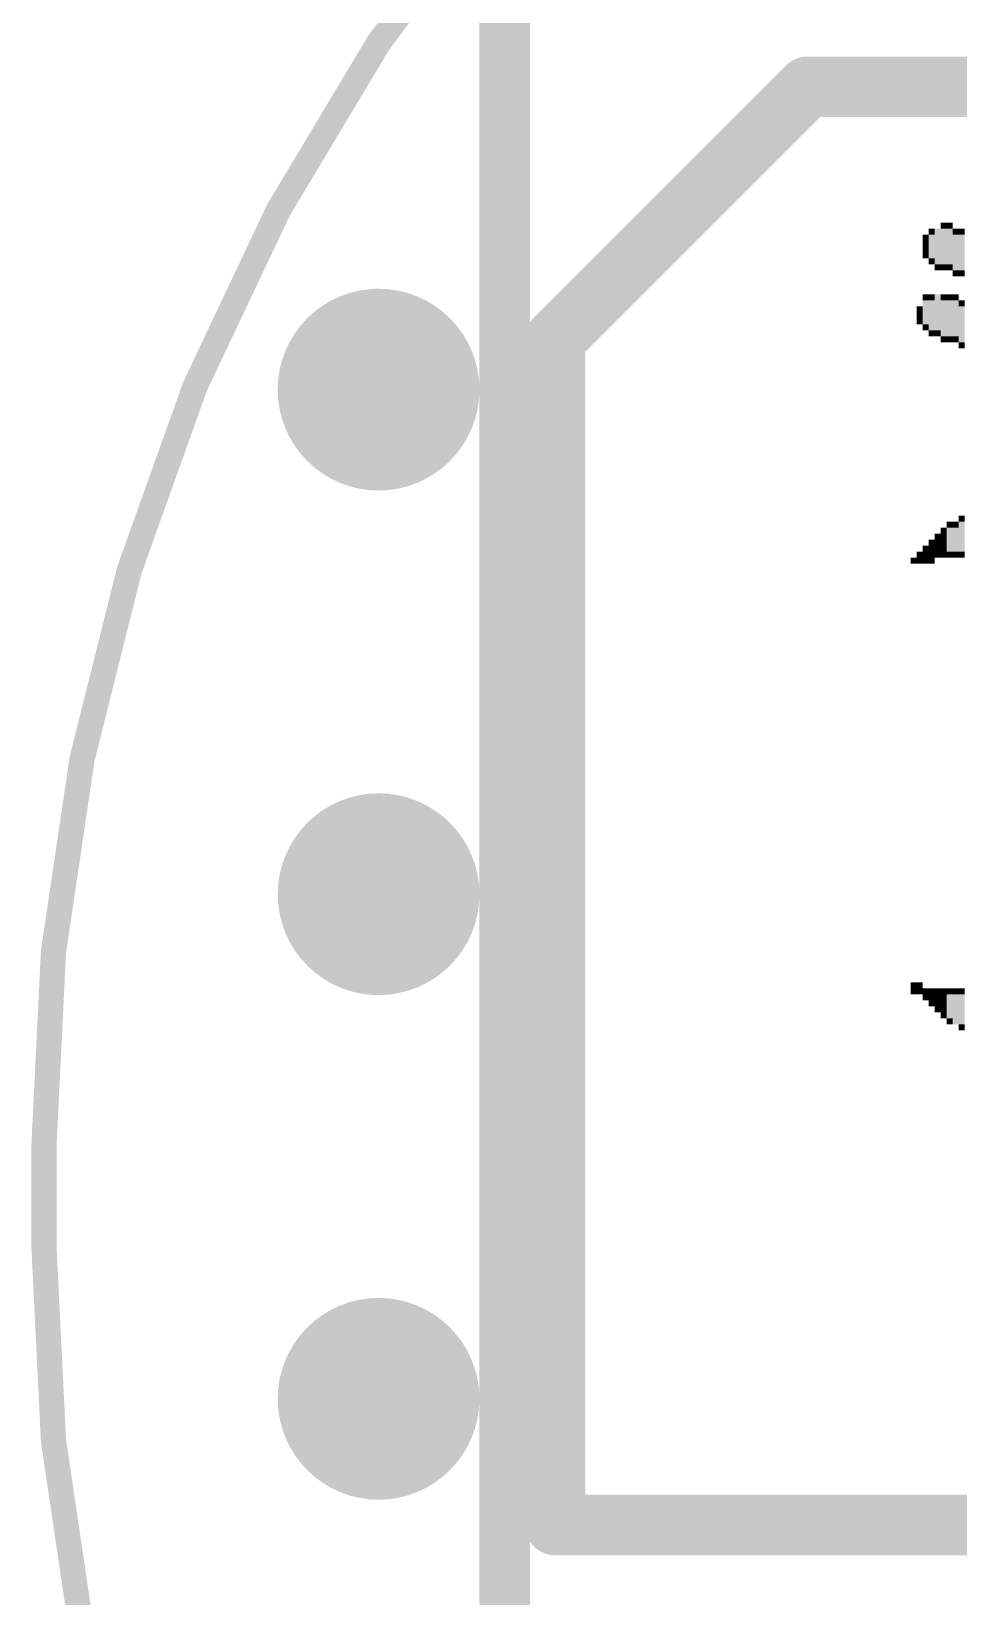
# Model space of a CAD drawing. Extents: x -16 to 95, y -11 to 53.
# Drawn here: x 48.42 to 53.09, y 21.86 to 29.74 of the extents above; entities that cross this region are included whole.
import ezdxf

# ---------------------------------------------------------------- set-up
doc = ezdxf.new("R2010")
doc.units = 0
for name, color, linetype in [('1', 12, 'CONTINUOUS'), ('16', 132, 'CONTINUOUS'), ('18', 110, 'CONTINUOUS'), ('21', 41, 'CONTINUOUS'), ('51', 53, 'CONTINUOUS')]:
    doc.layers.add(name, color=color, linetype=linetype)

# ---------------------------------------------------------------- blocks, each defined once
blk = doc.blocks.new('RECT')
blk.add_solid([(-0.5, -0.5), (0.5, -0.5), (-0.5, 0.5), (0.5, 0.5)])
blk = doc.blocks.new('ROUNDV')
at = {"const_width": 0.5}
blk.add_lwpolyline([(0, -0.25, 1), (0, 0.25, 1), (0, -0.25)], format="xyb", dxfattribs=at)

msp = doc.modelspace()

# ---------------------------------------------------------------- linework, layer by layer
at = {"layer": '1', "const_width": 0.254}
msp.add_lwpolyline([(50.8, 8.89), (50.8, 41.91)], dxfattribs=at)
at = {"layer": '16', "const_width": 0.254}
msp.add_lwpolyline([(50.8, 8.89), (50.8, 41.91)], dxfattribs=at)
at = {"layer": '21', "const_width": 0.3048}
for points in [[(52.324, 29.464), (51.054, 28.194)], [(59.182, 29.464), (52.324, 29.464)], [(51.054, 28.194), (51.054, 22.225)], [(51.054, 22.225), (59.182, 22.225)]]:
    msp.add_lwpolyline(points, dxfattribs=at)
at = {"layer": '21', "const_width": 0.1524}
for points in [[(52.324, 29.5402, 1), (52.324, 29.3878)], [(52.3779, 29.4101, 1), (52.2701, 29.5179)], [(51.1302, 28.194, 1), (50.9778, 28.194)], [(51.0001, 28.2479, 1), (51.1079, 28.1401)], [(51.054, 22.3012, 1), (51.054, 22.1488)], [(50.9778, 22.225, 1), (51.1302, 22.225)]]:
    msp.add_lwpolyline(points, format="xyb", dxfattribs=at)
at = {"layer": '51'}
for points, const_width in [([(58.48, 34.13, 0.4142), (48.48, 24.13)], 0.127), ([(48.5118, 24.13, 1), (48.4483, 24.13)], 0.0635), ([(48.4483, 24.13, 1), (48.5118, 24.13)], 0.0635), ([(48.48, 23.63, 0.4142), (58.48, 13.63)], 0.127), ([(48.5118, 23.63, 1), (48.4483, 23.63)], 0.0635), ([(48.4483, 23.63, 1), (48.5118, 23.63)], 0.0635)]:
    msp.add_lwpolyline(points, format="xyb", dxfattribs=dict(at, const_width=const_width))
at = {"layer": '51', "const_width": 0.127}
msp.add_lwpolyline([(48.48, 24.13), (48.48, 23.63)], dxfattribs=at)

# ---------------------------------------------------------------- block references
at = {"layer": '18', "xscale": 1.016, "yscale": 1.016}
for p in [(50.165, 27.94), (50.165, 27.94), (50.165, 25.4), (50.165, 25.4), (50.165, 22.86), (50.165, 22.86)]:
    msp.add_blockref('ROUNDV', p, dxfattribs=at)
at = {"layer": '21', "rotation": 90}
for p, xscale, yscale in [((53.0103, 28.7659), 0.0302, 0.03), ((53.0404, 28.7659), 0.0302, 0.0302), ((52.92, 28.7057), 0.0302, 0.0302), ((52.92, 28.6605), 0.0602, 0.0302), ((52.9501, 28.7358), 0.03, 0.03), ((52.9501, 28.6605), 0.1207, 0.03), ((52.9802, 28.6605), 0.1806, 0.0302), ((53.0103, 28.6605), 0.1806, 0.03), ((53.0404, 28.6605), 0.1806, 0.0302), ((53.0706, 28.7358), 0.03, 0.0302), ((53.0706, 28.6304), 0.1808, 0.0302), ((53.1007, 28.7358), 0.03, 0.03), ((53.1007, 28.6304), 0.1808, 0.03), ((52.92, 28.6153), 0.0302, 0.0302), ((52.9501, 28.5852), 0.03, 0.03), ((52.9802, 28.5551), 0.0302, 0.0302), ((53.0103, 28.5551), 0.0302, 0.03), ((53.0404, 28.5551), 0.0302, 0.0302), ((53.0706, 28.525), 0.03, 0.0302), ((53.1007, 28.525), 0.03, 0.03), ((52.92, 28.4044), 0.0302, 0.0302), ((52.92, 28.3291), 0.1204, 0.0302), ((52.9501, 28.4044), 0.0302, 0.03), ((52.9501, 28.314), 0.1506, 0.03), ((52.9802, 28.3291), 0.1808, 0.0302), ((53.0103, 28.4044), 0.0302, 0.03), ((53.0103, 28.299), 0.1806, 0.03), ((53.0404, 28.4044), 0.0302, 0.0302), ((53.0404, 28.299), 0.1806, 0.0302), ((53.0706, 28.4044), 0.0302, 0.0302), ((53.0706, 28.299), 0.1806, 0.0302), ((53.1007, 28.3743), 0.03, 0.03), ((52.8898, 28.3141), 0.0904, 0.0302), ((53.1007, 28.2689), 0.1809, 0.03), ((52.92, 28.2538), 0.0302, 0.0302), ((52.9501, 28.2237), 0.03, 0.03), ((52.9802, 28.2237), 0.03, 0.0302), ((53.0103, 28.1936), 0.0302, 0.03), ((53.0404, 28.1936), 0.0302, 0.0302), ((53.0706, 28.1936), 0.0302, 0.0302), ((53.1007, 28.1635), 0.03, 0.03), ((53.0404, 27.2599), 0.0302, 0.0302), ((53.0706, 27.2599), 0.0302, 0.0302), ((53.1007, 27.29), 0.03, 0.03), ((53.1007, 27.1997), 0.1506, 0.03), ((52.9802, 27.1997), 0.0302, 0.0302), ((53.0103, 27.2298), 0.03, 0.03), ((53.0103, 27.1696), 0.0904, 0.03), ((53.0404, 27.1846), 0.1204, 0.0302), ((53.0706, 27.1846), 0.1204, 0.0302), ((52.8898, 27.0943), 0.0602, 0.0302), ((52.92, 27.1395), 0.0302, 0.0302), ((52.92, 27.1093), 0.0302, 0.0302), ((52.9501, 27.1696), 0.03, 0.03), ((52.9501, 27.1244), 0.0605, 0.03), ((52.9802, 27.1394), 0.0904, 0.0302), ((53.0103, 27.1093), 0.0302, 0.03), ((53.0404, 27.1093), 0.0302, 0.0302), ((53.0706, 27.1093), 0.0302, 0.0302), ((53.1007, 27.1093), 0.0302, 0.03), ((52.8597, 27.0792), 0.03, 0.03), ((52.92, 27.0792), 0.03, 0.0302), ((52.9501, 27.0792), 0.03, 0.03), ((52.8597, 24.9257), 0.0602, 0.03), ((52.8898, 24.9408), 0.03, 0.0302), ((52.8898, 24.9107), 0.0302, 0.0302), ((52.92, 24.8957), 0.0602, 0.0302), ((52.9501, 24.9107), 0.0302, 0.03), ((52.9802, 24.9107), 0.0302, 0.0302), ((53.0103, 24.9107), 0.0302, 0.03), ((53.0404, 24.9107), 0.0302, 0.0302), ((53.0706, 24.9107), 0.0302, 0.0302), ((53.1007, 24.9107), 0.0302, 0.03), ((52.9501, 24.8806), 0.03, 0.03), ((52.9501, 24.8505), 0.0302, 0.03), ((52.9802, 24.8655), 0.0602, 0.0302), ((52.9802, 24.8204), 0.03, 0.0302), ((53.0103, 24.8505), 0.0902, 0.03), ((53.0404, 24.8354), 0.1204, 0.0302), ((53.0706, 24.8202), 0.1506, 0.0302), ((53.1007, 24.8202), 0.1506, 0.03), ((53.0103, 24.7903), 0.0302, 0.03), ((53.0404, 24.76), 0.0302, 0.0302), ((53.1007, 24.7299), 0.03, 0.03)]:
    msp.add_blockref('RECT', p, dxfattribs=dict(at, xscale=xscale, yscale=yscale))

doc.saveas('drawing.dxf')
